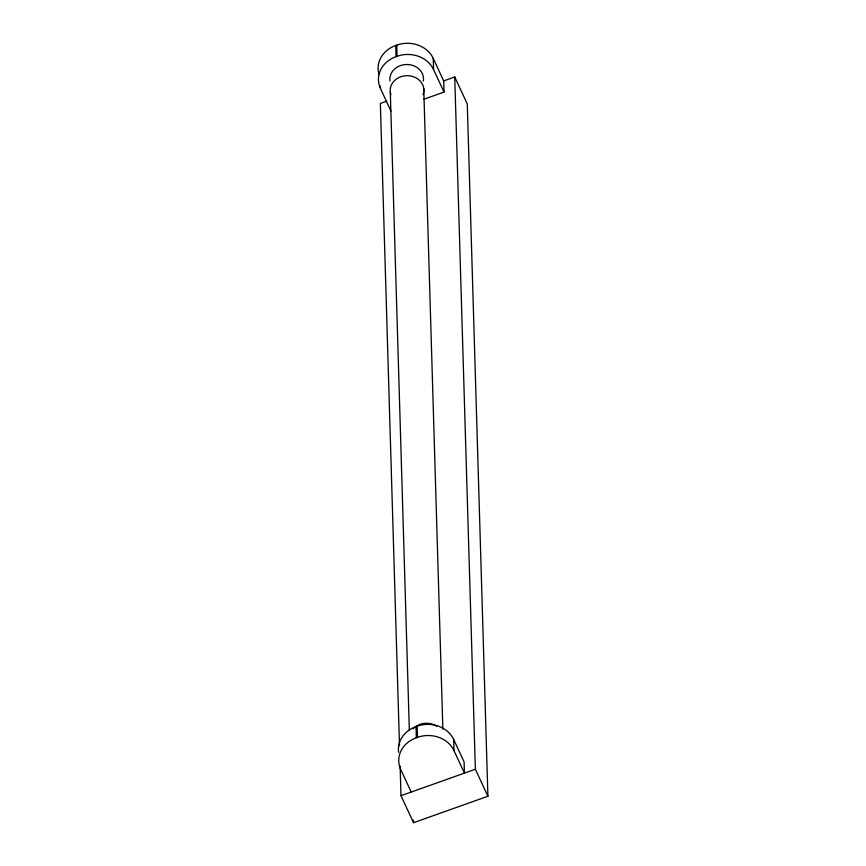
<?xml version="1.0" encoding="UTF-8"?>
<svg xmlns="http://www.w3.org/2000/svg" width="866" height="866" viewBox="0 0 866 866"><rect width="100%" height="100%" fill="white"/><g stroke="black" fill="none" stroke-linecap="round" stroke-linejoin="round"><path stroke-width="1.3" d="M378.972 74.259A28.058 24.345 -1.7 0 1 395.697 45.497L396.736 45.129A28.058 24.345 -1.7 0 1 433.238 58.39L443.684 80.906L444.02 92.067L423.777 99.265M390.891 110.956L380.445 88.44A28.058 24.345 -1.7 0 1 396.033 56.669L397.072 56.29A28.058 24.345 -1.7 0 1 433.563 69.551L444.02 92.067M386.658 101.181L380.358 103.422L399.497 745.658M443.381 81.014L454.726 76.977L467.272 103.996L487.904 796.255L413.537 822.7L400.99 795.681L400.103 765.934M398.598 752.229A28.058 24.345 -1.7 0 1 416.005 726.596L417.152 726.184A28.058 24.345 -1.7 0 1 453.643 739.445L464.1 761.961L464.425 773.122L453.979 750.606L453.643 739.445M411.198 792.054L400.752 769.538A28.058 24.345 -1.7 0 1 416.34 737.756L417.488 737.345A28.058 24.345 -1.7 0 1 453.979 750.606M400.99 795.681L475.369 769.235L454.726 76.977M475.369 769.235L487.904 796.255M433.238 58.39L433.563 69.551M423.745 88.408L442.851 729.237M417.152 726.184L417.488 737.345M396.736 45.129L397.072 56.29M395.697 45.497L396.033 56.669M416.005 726.596L416.34 737.756M413.45 819.994L413.537 822.7M390.306 92.142L409.337 730.276M380.369 85.961L380.445 88.44M390.912 94.632A16.833 14.603 -1.7 0 1 407.215 75.667A16.833 14.603 -1.7 0 1 423.019 94.708M413.093 728.945A16.833 14.603 -1.7 0 1 436.724 726.303M389.981 80.982A16.833 14.603 -1.7 0 1 406.879 64.495A16.833 14.603 -1.7 0 1 423.355 81.047"/></g></svg>
